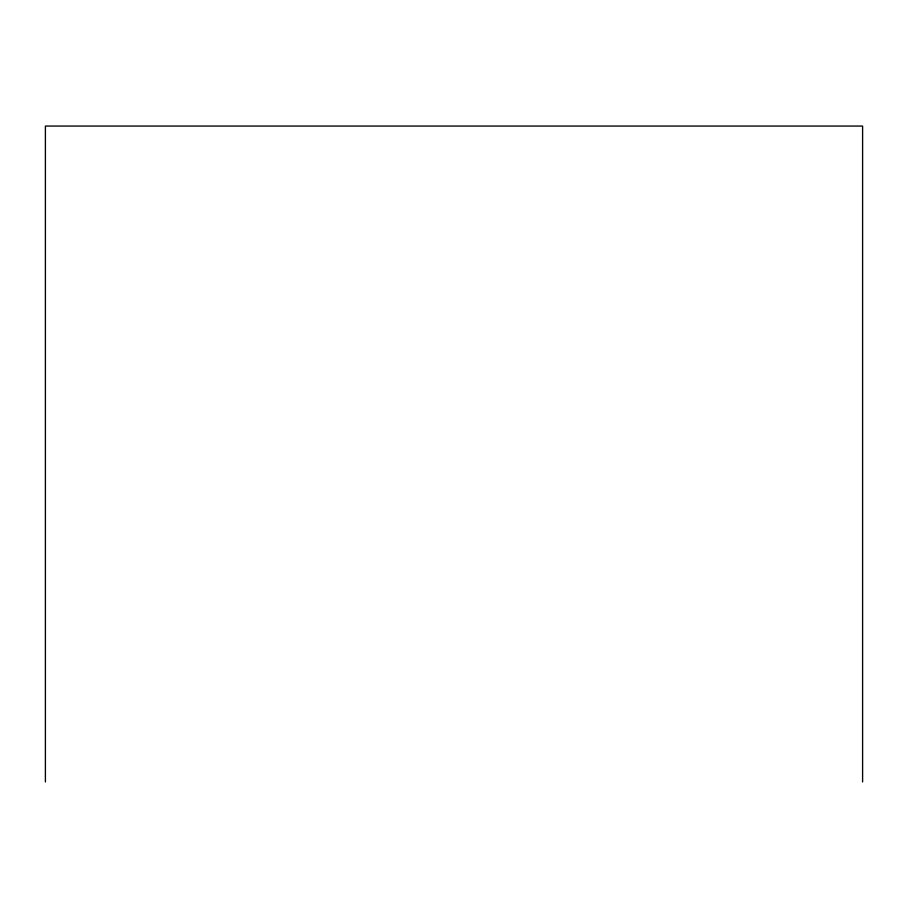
<?xml version="1.0" encoding="UTF-8"?>
<svg xmlns="http://www.w3.org/2000/svg" width="908" height="908" viewBox="0 0 908 908"><rect width="100%" height="100%" fill="white"/><g stroke="black" fill="none" stroke-linecap="round" stroke-linejoin="round"><path stroke-width="1.36" d="M862.6 781.936L862.6 126.064L45.4 126.064L45.4 781.936"/></g></svg>
